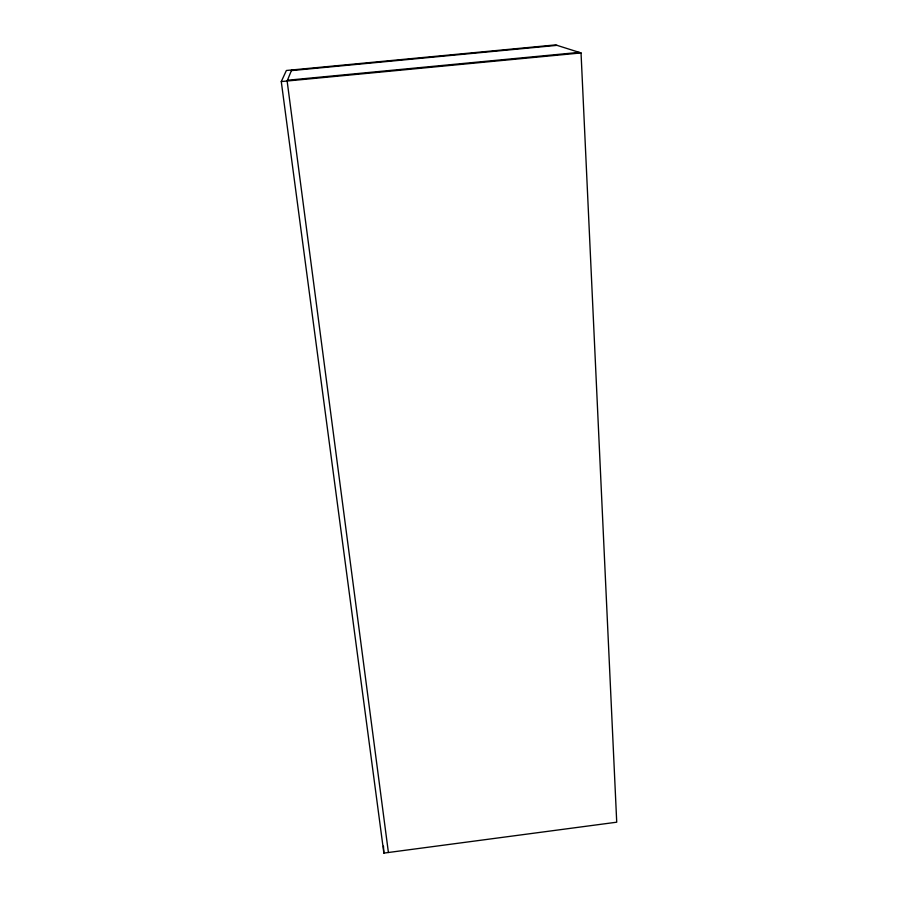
<?xml version="1.0" encoding="UTF-8"?>
<svg xmlns="http://www.w3.org/2000/svg" width="898" height="898" viewBox="0 0 898 898"><rect width="100%" height="100%" fill="white"/><g stroke="black" fill="none" stroke-linecap="round" stroke-linejoin="round"><path stroke-width="1.35" d="M291.648 69.977L287.136 81.011L388.407 852.494M281.276 81.572L286.383 70.482L555.581 44.9L581.04 52.937L616.724 822.198L383.873 853.1L281.276 81.572L581.04 52.937M291.39 70.605L557.018 45.349M287.45 80.248L579.277 52.376M383.457 846.163L383.873 853.1"/></g></svg>
